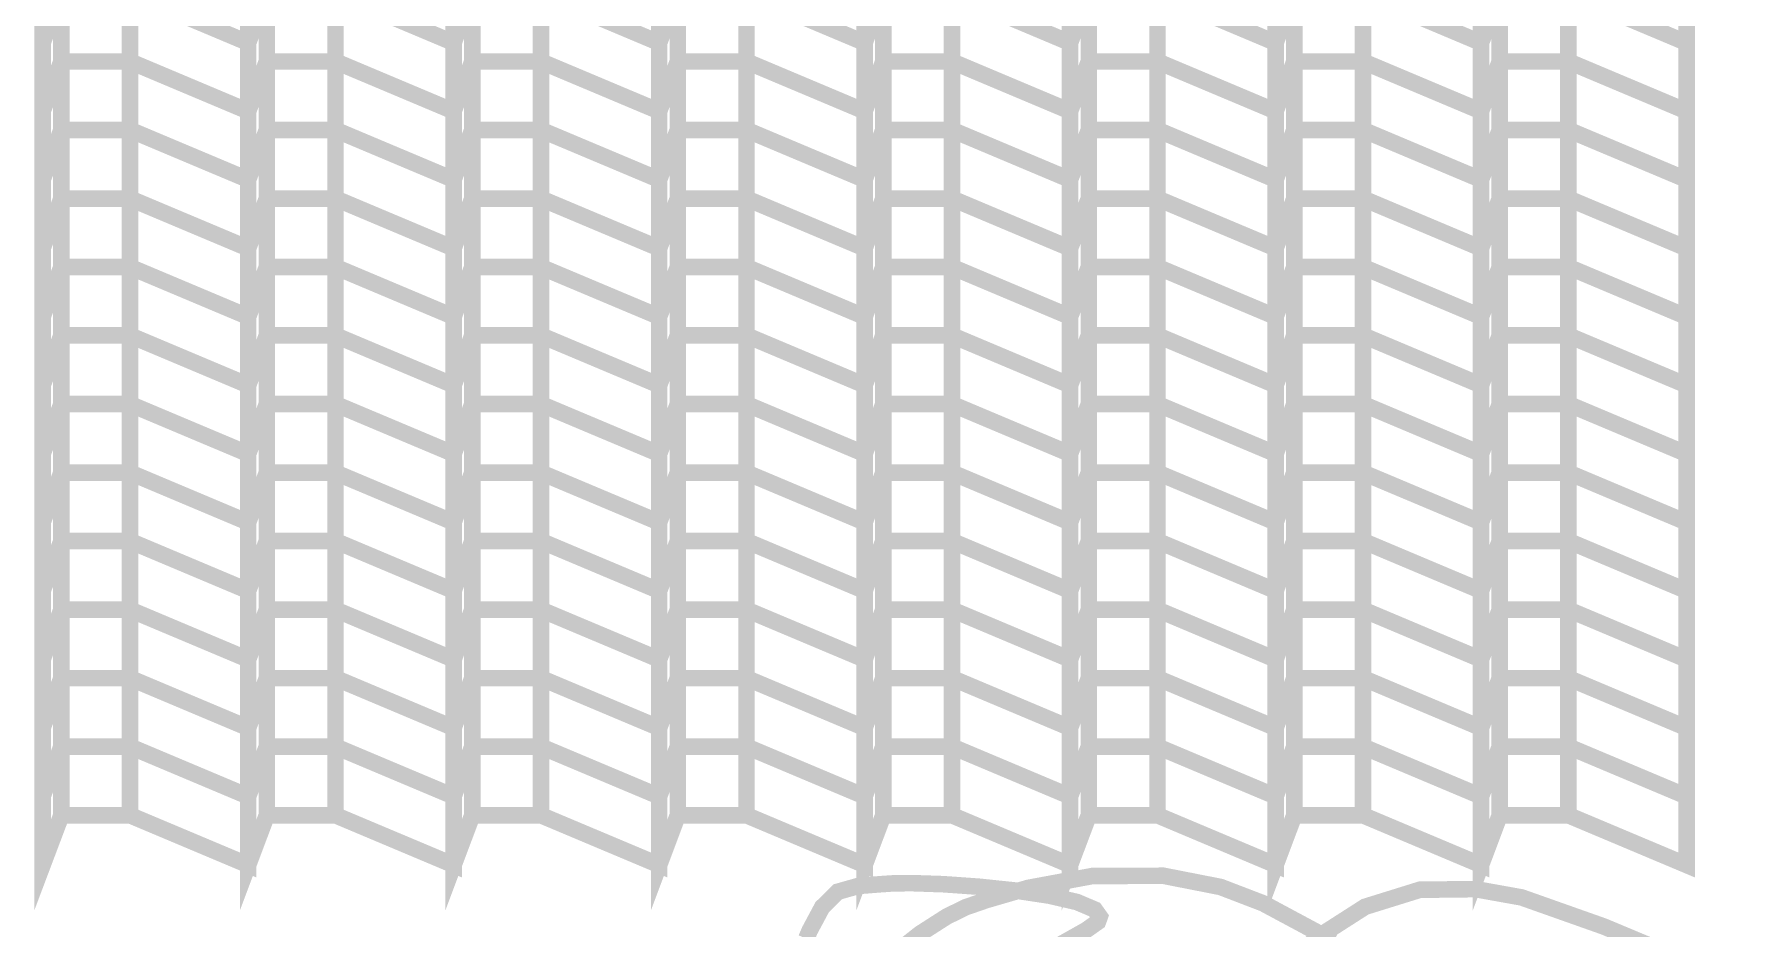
# Model space of a CAD drawing. Extents: x 0.5 to 10.7, y 0.3 to 10.6.
# Drawn here: x 7.471 to 8.909, y 9.054 to 9.803 of the extents above; entities that cross this region are included whole.
import ezdxf

# ---------------------------------------------------------------- set-up
doc = ezdxf.new("R2010")
doc.units = 0
doc.layers.get('0').update_dxf_attribs({"linetype": 'CONTINUOUS'})

msp = doc.modelspace()

# ---------------------------------------------------------------- linework, layer by layer
at = {"color": 0, "const_width": 0.013889}
for points in [[(7.47775, 9.85374), (7.49349, 9.8954), (7.49349, 9.83789), (7.47775, 9.79622), (7.47775, 9.85374)], [(7.65001, 9.85374), (7.66569, 9.8954), (7.66569, 9.83789), (7.65001, 9.79622), (7.65001, 9.85374)], [(7.82221, 9.85374), (7.83789, 9.8954), (7.83789, 9.83789), (7.82221, 9.79622), (7.82221, 9.85374)], [(7.99447, 9.85374), (8.01014, 9.8954), (8.01014, 9.83789), (7.99447, 9.79622), (7.99447, 9.85374)], [(8.16667, 9.85374), (8.18235, 9.8954), (8.18235, 9.83789), (8.16667, 9.79622), (8.16667, 9.85374)], [(8.33886, 9.85374), (8.3546, 9.8954), (8.3546, 9.83789), (8.33886, 9.79622), (8.33886, 9.85374)], [(8.51113, 9.85374), (8.52681, 9.8954), (8.52681, 9.83789), (8.51113, 9.79622), (8.51113, 9.85374)], [(8.68332, 9.85374), (8.699, 9.8954), (8.699, 9.83789), (8.68332, 9.79622), (8.68332, 9.85374)], [(7.551, 9.8954), (7.65001, 9.85374), (7.65001, 9.79622), (7.551, 9.83789), (7.551, 9.8954)], [(7.72319, 9.8954), (7.82221, 9.85374), (7.82221, 9.79622), (7.72319, 9.83789), (7.72319, 9.8954)], [(7.8954, 9.8954), (7.99447, 9.85374), (7.99447, 9.79622), (7.8954, 9.83789), (7.8954, 9.8954)], [(8.06765, 9.8954), (8.16667, 9.85374), (8.16667, 9.79622), (8.06765, 9.83789), (8.06765, 9.8954)], [(8.23986, 9.8954), (8.33886, 9.85374), (8.33886, 9.79622), (8.23986, 9.83789), (8.23986, 9.8954)], [(8.41211, 9.8954), (8.51113, 9.85374), (8.51113, 9.79622), (8.41211, 9.83789), (8.41211, 9.8954)], [(8.58431, 9.8954), (8.68332, 9.85374), (8.68332, 9.79622), (8.58431, 9.83789), (8.58431, 9.8954)], [(8.75651, 9.8954), (8.85558, 9.85374), (8.85558, 9.79622), (8.75651, 9.83789), (8.75651, 9.8954)], [(7.47775, 9.79622), (7.49349, 9.83789), (7.49349, 9.78054), (7.47775, 9.73887), (7.47775, 9.79622)], [(7.65001, 9.79622), (7.66569, 9.83789), (7.66569, 9.78054), (7.65001, 9.73887), (7.65001, 9.79622)], [(7.82221, 9.79622), (7.83789, 9.83789), (7.83789, 9.78054), (7.82221, 9.73887), (7.82221, 9.79622)], [(7.99447, 9.79622), (8.01014, 9.83789), (8.01014, 9.78054), (7.99447, 9.73887), (7.99447, 9.79622)], [(8.16667, 9.79622), (8.18235, 9.83789), (8.18235, 9.78054), (8.16667, 9.73887), (8.16667, 9.79622)], [(8.33886, 9.79622), (8.3546, 9.83789), (8.3546, 9.78054), (8.33886, 9.73887), (8.33886, 9.79622)], [(8.51113, 9.79622), (8.52681, 9.83789), (8.52681, 9.78054), (8.51113, 9.73887), (8.51113, 9.79622)], [(8.68332, 9.79622), (8.699, 9.83789), (8.699, 9.78054), (8.68332, 9.73887), (8.68332, 9.79622)], [(7.49349, 9.83789), (7.551, 9.83789), (7.551, 9.78054), (7.49349, 9.78054), (7.49349, 9.83789)], [(7.551, 9.83789), (7.65001, 9.79622), (7.65001, 9.73887), (7.551, 9.78054), (7.551, 9.83789)], [(7.66569, 9.83789), (7.72319, 9.83789), (7.72319, 9.78054), (7.66569, 9.78054), (7.66569, 9.83789)], [(7.72319, 9.83789), (7.82221, 9.79622), (7.82221, 9.73887), (7.72319, 9.78054), (7.72319, 9.83789)], [(7.83789, 9.83789), (7.8954, 9.83789), (7.8954, 9.78054), (7.83789, 9.78054), (7.83789, 9.83789)], [(7.8954, 9.83789), (7.99447, 9.79622), (7.99447, 9.73887), (7.8954, 9.78054), (7.8954, 9.83789)], [(8.01014, 9.83789), (8.06765, 9.83789), (8.06765, 9.78054), (8.01014, 9.78054), (8.01014, 9.83789)], [(8.06765, 9.83789), (8.16667, 9.79622), (8.16667, 9.73887), (8.06765, 9.78054), (8.06765, 9.83789)], [(8.18235, 9.83789), (8.23986, 9.83789), (8.23986, 9.78054), (8.18235, 9.78054), (8.18235, 9.83789)], [(8.23986, 9.83789), (8.33886, 9.79622), (8.33886, 9.73887), (8.23986, 9.78054), (8.23986, 9.83789)], [(8.3546, 9.83789), (8.41211, 9.83789), (8.41211, 9.78054), (8.3546, 9.78054), (8.3546, 9.83789)], [(8.41211, 9.83789), (8.51113, 9.79622), (8.51113, 9.73887), (8.41211, 9.78054), (8.41211, 9.83789)], [(8.52681, 9.83789), (8.58431, 9.83789), (8.58431, 9.78054), (8.52681, 9.78054), (8.52681, 9.83789)], [(8.58431, 9.83789), (8.68332, 9.79622), (8.68332, 9.73887), (8.58431, 9.78054), (8.58431, 9.83789)], [(8.699, 9.83789), (8.75651, 9.83789), (8.75651, 9.78054), (8.699, 9.78054), (8.699, 9.83789)], [(8.75651, 9.83789), (8.85558, 9.79622), (8.85558, 9.73887), (8.75651, 9.78054), (8.75651, 9.83789)], [(7.47775, 9.73887), (7.49349, 9.78054), (7.49349, 9.72319), (7.47775, 9.68153), (7.47775, 9.73887)], [(7.65001, 9.73887), (7.66569, 9.78054), (7.66569, 9.72319), (7.65001, 9.68153), (7.65001, 9.73887)], [(7.82221, 9.73887), (7.83789, 9.78054), (7.83789, 9.72319), (7.82221, 9.68153), (7.82221, 9.73887)], [(7.99447, 9.73887), (8.01014, 9.78054), (8.01014, 9.72319), (7.99447, 9.68153), (7.99447, 9.73887)], [(8.16667, 9.73887), (8.18235, 9.78054), (8.18235, 9.72319), (8.16667, 9.68153), (8.16667, 9.73887)], [(8.33886, 9.73887), (8.3546, 9.78054), (8.3546, 9.72319), (8.33886, 9.68153), (8.33886, 9.73887)], [(8.51113, 9.73887), (8.52681, 9.78054), (8.52681, 9.72319), (8.51113, 9.68153), (8.51113, 9.73887)], [(8.68332, 9.73887), (8.699, 9.78054), (8.699, 9.72319), (8.68332, 9.68153), (8.68332, 9.73887)], [(7.49349, 9.78054), (7.551, 9.78054), (7.551, 9.72319), (7.49349, 9.72319), (7.49349, 9.78054)], [(7.551, 9.78054), (7.65001, 9.73887), (7.65001, 9.68153), (7.551, 9.72319), (7.551, 9.78054)], [(7.66569, 9.78054), (7.72319, 9.78054), (7.72319, 9.72319), (7.66569, 9.72319), (7.66569, 9.78054)], [(7.72319, 9.78054), (7.82221, 9.73887), (7.82221, 9.68153), (7.72319, 9.72319), (7.72319, 9.78054)], [(7.83789, 9.78054), (7.8954, 9.78054), (7.8954, 9.72319), (7.83789, 9.72319), (7.83789, 9.78054)], [(7.8954, 9.78054), (7.99447, 9.73887), (7.99447, 9.68153), (7.8954, 9.72319), (7.8954, 9.78054)], [(8.01014, 9.78054), (8.06765, 9.78054), (8.06765, 9.72319), (8.01014, 9.72319), (8.01014, 9.78054)], [(8.06765, 9.78054), (8.16667, 9.73887), (8.16667, 9.68153), (8.06765, 9.72319), (8.06765, 9.78054)], [(8.18235, 9.78054), (8.23986, 9.78054), (8.23986, 9.72319), (8.18235, 9.72319), (8.18235, 9.78054)], [(8.23986, 9.78054), (8.33886, 9.73887), (8.33886, 9.68153), (8.23986, 9.72319), (8.23986, 9.78054)], [(8.3546, 9.78054), (8.41211, 9.78054), (8.41211, 9.72319), (8.3546, 9.72319), (8.3546, 9.78054)], [(8.41211, 9.78054), (8.51113, 9.73887), (8.51113, 9.68153), (8.41211, 9.72319), (8.41211, 9.78054)], [(8.52681, 9.78054), (8.58431, 9.78054), (8.58431, 9.72319), (8.52681, 9.72319), (8.52681, 9.78054)], [(8.58431, 9.78054), (8.68332, 9.73887), (8.68332, 9.68153), (8.58431, 9.72319), (8.58431, 9.78054)], [(8.699, 9.78054), (8.75651, 9.78054), (8.75651, 9.72319), (8.699, 9.72319), (8.699, 9.78054)], [(8.75651, 9.78054), (8.85558, 9.73887), (8.85558, 9.68153), (8.75651, 9.72319), (8.75651, 9.78054)], [(7.47775, 9.68153), (7.49349, 9.72319), (7.49349, 9.66569), (7.47775, 9.62403), (7.47775, 9.68153)], [(7.65001, 9.68153), (7.66569, 9.72319), (7.66569, 9.66569), (7.65001, 9.62403), (7.65001, 9.68153)], [(7.82221, 9.68153), (7.83789, 9.72319), (7.83789, 9.66569), (7.82221, 9.62403), (7.82221, 9.68153)], [(7.99447, 9.68153), (8.01014, 9.72319), (8.01014, 9.66569), (7.99447, 9.62403), (7.99447, 9.68153)], [(8.16667, 9.68153), (8.18235, 9.72319), (8.18235, 9.66569), (8.16667, 9.62403), (8.16667, 9.68153)], [(8.33886, 9.68153), (8.3546, 9.72319), (8.3546, 9.66569), (8.33886, 9.62403), (8.33886, 9.68153)], [(8.51113, 9.68153), (8.52681, 9.72319), (8.52681, 9.66569), (8.51113, 9.62403), (8.51113, 9.68153)], [(8.68332, 9.68153), (8.699, 9.72319), (8.699, 9.66569), (8.68332, 9.62403), (8.68332, 9.68153)], [(7.49349, 9.72319), (7.551, 9.72319), (7.551, 9.66569), (7.49349, 9.66569), (7.49349, 9.72319)], [(7.551, 9.72319), (7.65001, 9.68153), (7.65001, 9.62403), (7.551, 9.66569), (7.551, 9.72319)], [(7.66569, 9.72319), (7.72319, 9.72319), (7.72319, 9.66569), (7.66569, 9.66569), (7.66569, 9.72319)], [(7.72319, 9.72319), (7.82221, 9.68153), (7.82221, 9.62403), (7.72319, 9.66569), (7.72319, 9.72319)], [(7.83789, 9.72319), (7.8954, 9.72319), (7.8954, 9.66569), (7.83789, 9.66569), (7.83789, 9.72319)], [(7.8954, 9.72319), (7.99447, 9.68153), (7.99447, 9.62403), (7.8954, 9.66569), (7.8954, 9.72319)], [(8.01014, 9.72319), (8.06765, 9.72319), (8.06765, 9.66569), (8.01014, 9.66569), (8.01014, 9.72319)], [(8.06765, 9.72319), (8.16667, 9.68153), (8.16667, 9.62403), (8.06765, 9.66569), (8.06765, 9.72319)], [(8.18235, 9.72319), (8.23986, 9.72319), (8.23986, 9.66569), (8.18235, 9.66569), (8.18235, 9.72319)], [(8.23986, 9.72319), (8.33886, 9.68153), (8.33886, 9.62403), (8.23986, 9.66569), (8.23986, 9.72319)], [(8.3546, 9.72319), (8.41211, 9.72319), (8.41211, 9.66569), (8.3546, 9.66569), (8.3546, 9.72319)], [(8.41211, 9.72319), (8.51113, 9.68153), (8.51113, 9.62403), (8.41211, 9.66569), (8.41211, 9.72319)], [(8.52681, 9.72319), (8.58431, 9.72319), (8.58431, 9.66569), (8.52681, 9.66569), (8.52681, 9.72319)], [(8.58431, 9.72319), (8.68332, 9.68153), (8.68332, 9.62403), (8.58431, 9.66569), (8.58431, 9.72319)], [(8.699, 9.72319), (8.75651, 9.72319), (8.75651, 9.66569), (8.699, 9.66569), (8.699, 9.72319)], [(8.75651, 9.72319), (8.85558, 9.68153), (8.85558, 9.62403), (8.75651, 9.66569), (8.75651, 9.72319)], [(7.47775, 9.62403), (7.49349, 9.66569), (7.49349, 9.60835), (7.47775, 9.56668), (7.47775, 9.62403)], [(7.65001, 9.62403), (7.66569, 9.66569), (7.66569, 9.60835), (7.65001, 9.56668), (7.65001, 9.62403)], [(7.82221, 9.62403), (7.83789, 9.66569), (7.83789, 9.60835), (7.82221, 9.56668), (7.82221, 9.62403)], [(7.99447, 9.62403), (8.01014, 9.66569), (8.01014, 9.60835), (7.99447, 9.56668), (7.99447, 9.62403)], [(8.16667, 9.62403), (8.18235, 9.66569), (8.18235, 9.60835), (8.16667, 9.56668), (8.16667, 9.62403)], [(8.33886, 9.62403), (8.3546, 9.66569), (8.3546, 9.60835), (8.33886, 9.56668), (8.33886, 9.62403)], [(8.51113, 9.62403), (8.52681, 9.66569), (8.52681, 9.60835), (8.51113, 9.56668), (8.51113, 9.62403)], [(8.68332, 9.62403), (8.699, 9.66569), (8.699, 9.60835), (8.68332, 9.56668), (8.68332, 9.62403)], [(7.49349, 9.66569), (7.551, 9.66569), (7.551, 9.60835), (7.49349, 9.60835), (7.49349, 9.66569)], [(7.551, 9.66569), (7.65001, 9.62403), (7.65001, 9.56668), (7.551, 9.60835), (7.551, 9.66569)], [(7.66569, 9.66569), (7.72319, 9.66569), (7.72319, 9.60835), (7.66569, 9.60835), (7.66569, 9.66569)], [(7.72319, 9.66569), (7.82221, 9.62403), (7.82221, 9.56668), (7.72319, 9.60835), (7.72319, 9.66569)], [(7.83789, 9.66569), (7.8954, 9.66569), (7.8954, 9.60835), (7.83789, 9.60835), (7.83789, 9.66569)], [(7.8954, 9.66569), (7.99447, 9.62403), (7.99447, 9.56668), (7.8954, 9.60835), (7.8954, 9.66569)], [(8.01014, 9.66569), (8.06765, 9.66569), (8.06765, 9.60835), (8.01014, 9.60835), (8.01014, 9.66569)], [(8.06765, 9.66569), (8.16667, 9.62403), (8.16667, 9.56668), (8.06765, 9.60835), (8.06765, 9.66569)], [(8.18235, 9.66569), (8.23986, 9.66569), (8.23986, 9.60835), (8.18235, 9.60835), (8.18235, 9.66569)], [(8.23986, 9.66569), (8.33886, 9.62403), (8.33886, 9.56668), (8.23986, 9.60835), (8.23986, 9.66569)], [(8.3546, 9.66569), (8.41211, 9.66569), (8.41211, 9.60835), (8.3546, 9.60835), (8.3546, 9.66569)], [(8.41211, 9.66569), (8.51113, 9.62403), (8.51113, 9.56668), (8.41211, 9.60835), (8.41211, 9.66569)], [(8.52681, 9.66569), (8.58431, 9.66569), (8.58431, 9.60835), (8.52681, 9.60835), (8.52681, 9.66569)], [(8.58431, 9.66569), (8.68332, 9.62403), (8.68332, 9.56668), (8.58431, 9.60835), (8.58431, 9.66569)], [(8.699, 9.66569), (8.75651, 9.66569), (8.75651, 9.60835), (8.699, 9.60835), (8.699, 9.66569)], [(8.75651, 9.66569), (8.85558, 9.62403), (8.85558, 9.56668), (8.75651, 9.60835), (8.75651, 9.66569)], [(7.47775, 9.56668), (7.49349, 9.60835), (7.49349, 9.551), (7.47775, 9.50933), (7.47775, 9.56668)], [(7.65001, 9.56668), (7.66569, 9.60835), (7.66569, 9.551), (7.65001, 9.50933), (7.65001, 9.56668)], [(7.82221, 9.56668), (7.83789, 9.60835), (7.83789, 9.551), (7.82221, 9.50933), (7.82221, 9.56668)], [(7.99447, 9.56668), (8.01014, 9.60835), (8.01014, 9.551), (7.99447, 9.50933), (7.99447, 9.56668)], [(8.16667, 9.56668), (8.18235, 9.60835), (8.18235, 9.551), (8.16667, 9.50933), (8.16667, 9.56668)], [(8.33886, 9.56668), (8.3546, 9.60835), (8.3546, 9.551), (8.33886, 9.50933), (8.33886, 9.56668)], [(8.51113, 9.56668), (8.52681, 9.60835), (8.52681, 9.551), (8.51113, 9.50933), (8.51113, 9.56668)], [(8.68332, 9.56668), (8.699, 9.60835), (8.699, 9.551), (8.68332, 9.50933), (8.68332, 9.56668)], [(7.49349, 9.60835), (7.551, 9.60835), (7.551, 9.551), (7.49349, 9.551), (7.49349, 9.60835)], [(7.551, 9.60835), (7.65001, 9.56668), (7.65001, 9.50933), (7.551, 9.551), (7.551, 9.60835)], [(7.66569, 9.60835), (7.72319, 9.60835), (7.72319, 9.551), (7.66569, 9.551), (7.66569, 9.60835)], [(7.72319, 9.60835), (7.82221, 9.56668), (7.82221, 9.50933), (7.72319, 9.551), (7.72319, 9.60835)], [(7.83789, 9.60835), (7.8954, 9.60835), (7.8954, 9.551), (7.83789, 9.551), (7.83789, 9.60835)], [(7.8954, 9.60835), (7.99447, 9.56668), (7.99447, 9.50933), (7.8954, 9.551), (7.8954, 9.60835)], [(8.01014, 9.60835), (8.06765, 9.60835), (8.06765, 9.551), (8.01014, 9.551), (8.01014, 9.60835)], [(8.06765, 9.60835), (8.16667, 9.56668), (8.16667, 9.50933), (8.06765, 9.551), (8.06765, 9.60835)], [(8.18235, 9.60835), (8.23986, 9.60835), (8.23986, 9.551), (8.18235, 9.551), (8.18235, 9.60835)], [(8.23986, 9.60835), (8.33886, 9.56668), (8.33886, 9.50933), (8.23986, 9.551), (8.23986, 9.60835)], [(8.3546, 9.60835), (8.41211, 9.60835), (8.41211, 9.551), (8.3546, 9.551), (8.3546, 9.60835)], [(8.41211, 9.60835), (8.51113, 9.56668), (8.51113, 9.50933), (8.41211, 9.551), (8.41211, 9.60835)], [(8.52681, 9.60835), (8.58431, 9.60835), (8.58431, 9.551), (8.52681, 9.551), (8.52681, 9.60835)], [(8.58431, 9.60835), (8.68332, 9.56668), (8.68332, 9.50933), (8.58431, 9.551), (8.58431, 9.60835)], [(8.699, 9.60835), (8.75651, 9.60835), (8.75651, 9.551), (8.699, 9.551), (8.699, 9.60835)], [(8.75651, 9.60835), (8.85558, 9.56668), (8.85558, 9.50933), (8.75651, 9.551), (8.75651, 9.60835)], [(7.47775, 9.50933), (7.49349, 9.551), (7.49349, 9.49349), (7.47775, 9.45182), (7.47775, 9.50933)], [(7.65001, 9.50933), (7.66569, 9.551), (7.66569, 9.49349), (7.65001, 9.45182), (7.65001, 9.50933)], [(7.82221, 9.50933), (7.83789, 9.551), (7.83789, 9.49349), (7.82221, 9.45182), (7.82221, 9.50933)], [(7.99447, 9.50933), (8.01014, 9.551), (8.01014, 9.49349), (7.99447, 9.45182), (7.99447, 9.50933)], [(8.16667, 9.50933), (8.18235, 9.551), (8.18235, 9.49349), (8.16667, 9.45182), (8.16667, 9.50933)], [(8.33886, 9.50933), (8.3546, 9.551), (8.3546, 9.49349), (8.33886, 9.45182), (8.33886, 9.50933)], [(8.51113, 9.50933), (8.52681, 9.551), (8.52681, 9.49349), (8.51113, 9.45182), (8.51113, 9.50933)], [(8.68332, 9.50933), (8.699, 9.551), (8.699, 9.49349), (8.68332, 9.45182), (8.68332, 9.50933)], [(7.49349, 9.551), (7.551, 9.551), (7.551, 9.49349), (7.49349, 9.49349), (7.49349, 9.551)], [(7.551, 9.551), (7.65001, 9.50933), (7.65001, 9.45182), (7.551, 9.49349), (7.551, 9.551)], [(7.66569, 9.551), (7.72319, 9.551), (7.72319, 9.49349), (7.66569, 9.49349), (7.66569, 9.551)], [(7.72319, 9.551), (7.82221, 9.50933), (7.82221, 9.45182), (7.72319, 9.49349), (7.72319, 9.551)], [(7.83789, 9.551), (7.8954, 9.551), (7.8954, 9.49349), (7.83789, 9.49349), (7.83789, 9.551)], [(7.8954, 9.551), (7.99447, 9.50933), (7.99447, 9.45182), (7.8954, 9.49349), (7.8954, 9.551)], [(8.01014, 9.551), (8.06765, 9.551), (8.06765, 9.49349), (8.01014, 9.49349), (8.01014, 9.551)], [(8.06765, 9.551), (8.16667, 9.50933), (8.16667, 9.45182), (8.06765, 9.49349), (8.06765, 9.551)], [(8.18235, 9.551), (8.23986, 9.551), (8.23986, 9.49349), (8.18235, 9.49349), (8.18235, 9.551)], [(8.23986, 9.551), (8.33886, 9.50933), (8.33886, 9.45182), (8.23986, 9.49349), (8.23986, 9.551)], [(8.3546, 9.551), (8.41211, 9.551), (8.41211, 9.49349), (8.3546, 9.49349), (8.3546, 9.551)], [(8.41211, 9.551), (8.51113, 9.50933), (8.51113, 9.45182), (8.41211, 9.49349), (8.41211, 9.551)], [(8.52681, 9.551), (8.58431, 9.551), (8.58431, 9.49349), (8.52681, 9.49349), (8.52681, 9.551)], [(8.58431, 9.551), (8.68332, 9.50933), (8.68332, 9.45182), (8.58431, 9.49349), (8.58431, 9.551)], [(8.699, 9.551), (8.75651, 9.551), (8.75651, 9.49349), (8.699, 9.49349), (8.699, 9.551)], [(8.75651, 9.551), (8.85558, 9.50933), (8.85558, 9.45182), (8.75651, 9.49349), (8.75651, 9.551)], [(7.47775, 9.45182), (7.49349, 9.49349), (7.49349, 9.43608), (7.47775, 9.39442), (7.47775, 9.45182)], [(7.65001, 9.45182), (7.66569, 9.49349), (7.66569, 9.43608), (7.65001, 9.39442), (7.65001, 9.45182)], [(7.82221, 9.45182), (7.83789, 9.49349), (7.83789, 9.43608), (7.82221, 9.39442), (7.82221, 9.45182)], [(7.99447, 9.45182), (8.01014, 9.49349), (8.01014, 9.43608), (7.99447, 9.39442), (7.99447, 9.45182)], [(8.16667, 9.45182), (8.18235, 9.49349), (8.18235, 9.43608), (8.16667, 9.39442), (8.16667, 9.45182)], [(8.33886, 9.45182), (8.3546, 9.49349), (8.3546, 9.43608), (8.33886, 9.39442), (8.33886, 9.45182)], [(8.51113, 9.45182), (8.52681, 9.49349), (8.52681, 9.43608), (8.51113, 9.39442), (8.51113, 9.45182)], [(8.68332, 9.45182), (8.699, 9.49349), (8.699, 9.43608), (8.68332, 9.39442), (8.68332, 9.45182)], [(7.49349, 9.49349), (7.551, 9.49349), (7.551, 9.43608), (7.49349, 9.43608), (7.49349, 9.49349)], [(7.551, 9.49349), (7.65001, 9.45182), (7.65001, 9.39442), (7.551, 9.43608), (7.551, 9.49349)], [(7.66569, 9.49349), (7.72319, 9.49349), (7.72319, 9.43608), (7.66569, 9.43608), (7.66569, 9.49349)], [(7.72319, 9.49349), (7.82221, 9.45182), (7.82221, 9.39442), (7.72319, 9.43608), (7.72319, 9.49349)], [(7.83789, 9.49349), (7.8954, 9.49349), (7.8954, 9.43608), (7.83789, 9.43608), (7.83789, 9.49349)], [(7.8954, 9.49349), (7.99447, 9.45182), (7.99447, 9.39442), (7.8954, 9.43608), (7.8954, 9.49349)], [(8.01014, 9.49349), (8.06765, 9.49349), (8.06765, 9.43608), (8.01014, 9.43608), (8.01014, 9.49349)], [(8.06765, 9.49349), (8.16667, 9.45182), (8.16667, 9.39442), (8.06765, 9.43608), (8.06765, 9.49349)], [(8.18235, 9.49349), (8.23986, 9.49349), (8.23986, 9.43608), (8.18235, 9.43608), (8.18235, 9.49349)], [(8.23986, 9.49349), (8.33886, 9.45182), (8.33886, 9.39442), (8.23986, 9.43608), (8.23986, 9.49349)], [(8.3546, 9.49349), (8.41211, 9.49349), (8.41211, 9.43608), (8.3546, 9.43608), (8.3546, 9.49349)], [(8.41211, 9.49349), (8.51113, 9.45182), (8.51113, 9.39442), (8.41211, 9.43608), (8.41211, 9.49349)], [(8.52681, 9.49349), (8.58431, 9.49349), (8.58431, 9.43608), (8.52681, 9.43608), (8.52681, 9.49349)], [(8.58431, 9.49349), (8.68332, 9.45182), (8.68332, 9.39442), (8.58431, 9.43608), (8.58431, 9.49349)], [(8.699, 9.49349), (8.75651, 9.49349), (8.75651, 9.43608), (8.699, 9.43608), (8.699, 9.49349)], [(8.75651, 9.49349), (8.85558, 9.45182), (8.85558, 9.39442), (8.75651, 9.43608), (8.75651, 9.49349)], [(7.47775, 9.39442), (7.49349, 9.43608), (7.49349, 9.37875), (7.47775, 9.33708), (7.47775, 9.39442)], [(7.65001, 9.39442), (7.66569, 9.43608), (7.66569, 9.37875), (7.65001, 9.33708), (7.65001, 9.39442)], [(7.82221, 9.39442), (7.83789, 9.43608), (7.83789, 9.37875), (7.82221, 9.33708), (7.82221, 9.39442)], [(7.99447, 9.39442), (8.01014, 9.43608), (8.01014, 9.37875), (7.99447, 9.33708), (7.99447, 9.39442)], [(8.16667, 9.39442), (8.18235, 9.43608), (8.18235, 9.37875), (8.16667, 9.33708), (8.16667, 9.39442)], [(8.33886, 9.39442), (8.3546, 9.43608), (8.3546, 9.37875), (8.33886, 9.33708), (8.33886, 9.39442)], [(8.51113, 9.39442), (8.52681, 9.43608), (8.52681, 9.37875), (8.51113, 9.33708), (8.51113, 9.39442)], [(8.68332, 9.39442), (8.699, 9.43608), (8.699, 9.37875), (8.68332, 9.33708), (8.68332, 9.39442)], [(7.49349, 9.43608), (7.551, 9.43608), (7.551, 9.37875), (7.49349, 9.37875), (7.49349, 9.43608)], [(7.551, 9.43608), (7.65001, 9.39442), (7.65001, 9.33708), (7.551, 9.37875), (7.551, 9.43608)], [(7.66569, 9.43608), (7.72319, 9.43608), (7.72319, 9.37875), (7.66569, 9.37875), (7.66569, 9.43608)], [(7.72319, 9.43608), (7.82221, 9.39442), (7.82221, 9.33708), (7.72319, 9.37875), (7.72319, 9.43608)], [(7.83789, 9.43608), (7.8954, 9.43608), (7.8954, 9.37875), (7.83789, 9.37875), (7.83789, 9.43608)], [(7.8954, 9.43608), (7.99447, 9.39442), (7.99447, 9.33708), (7.8954, 9.37875), (7.8954, 9.43608)], [(8.01014, 9.43608), (8.06765, 9.43608), (8.06765, 9.37875), (8.01014, 9.37875), (8.01014, 9.43608)], [(8.06765, 9.43608), (8.16667, 9.39442), (8.16667, 9.33708), (8.06765, 9.37875), (8.06765, 9.43608)], [(8.18235, 9.43608), (8.23986, 9.43608), (8.23986, 9.37875), (8.18235, 9.37875), (8.18235, 9.43608)], [(8.23986, 9.43608), (8.33886, 9.39442), (8.33886, 9.33708), (8.23986, 9.37875), (8.23986, 9.43608)], [(8.3546, 9.43608), (8.41211, 9.43608), (8.41211, 9.37875), (8.3546, 9.37875), (8.3546, 9.43608)], [(8.41211, 9.43608), (8.51113, 9.39442), (8.51113, 9.33708), (8.41211, 9.37875), (8.41211, 9.43608)], [(8.52681, 9.43608), (8.58431, 9.43608), (8.58431, 9.37875), (8.52681, 9.37875), (8.52681, 9.43608)], [(8.58431, 9.43608), (8.68332, 9.39442), (8.68332, 9.33708), (8.58431, 9.37875), (8.58431, 9.43608)], [(8.699, 9.43608), (8.75651, 9.43608), (8.75651, 9.37875), (8.699, 9.37875), (8.699, 9.43608)], [(8.75651, 9.43608), (8.85558, 9.39442), (8.85558, 9.33708), (8.75651, 9.37875), (8.75651, 9.43608)], [(7.47775, 9.33708), (7.49349, 9.37875), (7.49349, 9.32124), (7.47775, 9.27957), (7.47775, 9.33708)], [(7.65001, 9.33708), (7.66569, 9.37875), (7.66569, 9.32124), (7.65001, 9.27957), (7.65001, 9.33708)], [(7.82221, 9.33708), (7.83789, 9.37875), (7.83789, 9.32124), (7.82221, 9.27957), (7.82221, 9.33708)], [(7.99447, 9.33708), (8.01014, 9.37875), (8.01014, 9.32124), (7.99447, 9.27957), (7.99447, 9.33708)], [(8.16667, 9.33708), (8.18235, 9.37875), (8.18235, 9.32124), (8.16667, 9.27957), (8.16667, 9.33708)], [(8.33886, 9.33708), (8.3546, 9.37875), (8.3546, 9.32124), (8.33886, 9.27957), (8.33886, 9.33708)], [(8.51113, 9.33708), (8.52681, 9.37875), (8.52681, 9.32124), (8.51113, 9.27957), (8.51113, 9.33708)], [(8.68332, 9.33708), (8.699, 9.37875), (8.699, 9.32124), (8.68332, 9.27957), (8.68332, 9.33708)], [(7.49349, 9.37875), (7.551, 9.37875), (7.551, 9.32124), (7.49349, 9.32124), (7.49349, 9.37875)], [(7.551, 9.37875), (7.65001, 9.33708), (7.65001, 9.27957), (7.551, 9.32124), (7.551, 9.37875)], [(7.66569, 9.37875), (7.72319, 9.37875), (7.72319, 9.32124), (7.66569, 9.32124), (7.66569, 9.37875)], [(7.72319, 9.37875), (7.82221, 9.33708), (7.82221, 9.27957), (7.72319, 9.32124), (7.72319, 9.37875)], [(7.83789, 9.37875), (7.8954, 9.37875), (7.8954, 9.32124), (7.83789, 9.32124), (7.83789, 9.37875)], [(7.8954, 9.37875), (7.99447, 9.33708), (7.99447, 9.27957), (7.8954, 9.32124), (7.8954, 9.37875)], [(8.01014, 9.37875), (8.06765, 9.37875), (8.06765, 9.32124), (8.01014, 9.32124), (8.01014, 9.37875)], [(8.06765, 9.37875), (8.16667, 9.33708), (8.16667, 9.27957), (8.06765, 9.32124), (8.06765, 9.37875)], [(8.18235, 9.37875), (8.23986, 9.37875), (8.23986, 9.32124), (8.18235, 9.32124), (8.18235, 9.37875)], [(8.23986, 9.37875), (8.33886, 9.33708), (8.33886, 9.27957), (8.23986, 9.32124), (8.23986, 9.37875)], [(8.3546, 9.37875), (8.41211, 9.37875), (8.41211, 9.32124), (8.3546, 9.32124), (8.3546, 9.37875)], [(8.41211, 9.37875), (8.51113, 9.33708), (8.51113, 9.27957), (8.41211, 9.32124), (8.41211, 9.37875)], [(8.52681, 9.37875), (8.58431, 9.37875), (8.58431, 9.32124), (8.52681, 9.32124), (8.52681, 9.37875)], [(8.58431, 9.37875), (8.68332, 9.33708), (8.68332, 9.27957), (8.58431, 9.32124), (8.58431, 9.37875)], [(8.699, 9.37875), (8.75651, 9.37875), (8.75651, 9.32124), (8.699, 9.32124), (8.699, 9.37875)], [(8.75651, 9.37875), (8.85558, 9.33708), (8.85558, 9.27957), (8.75651, 9.32124), (8.75651, 9.37875)], [(7.47775, 9.27957), (7.49349, 9.32124), (7.49349, 9.26389), (7.47775, 9.22222), (7.47775, 9.27957)], [(7.65001, 9.27957), (7.66569, 9.32124), (7.66569, 9.26389), (7.65001, 9.22222), (7.65001, 9.27957)], [(7.82221, 9.27957), (7.83789, 9.32124), (7.83789, 9.26389), (7.82221, 9.22222), (7.82221, 9.27957)], [(7.99447, 9.27957), (8.01014, 9.32124), (8.01014, 9.26389), (7.99447, 9.22222), (7.99447, 9.27957)], [(8.16667, 9.27957), (8.18235, 9.32124), (8.18235, 9.26389), (8.16667, 9.22222), (8.16667, 9.27957)], [(8.33886, 9.27957), (8.3546, 9.32124), (8.3546, 9.26389), (8.33886, 9.22222), (8.33886, 9.27957)], [(8.51113, 9.27957), (8.52681, 9.32124), (8.52681, 9.26389), (8.51113, 9.22222), (8.51113, 9.27957)], [(8.68332, 9.27957), (8.699, 9.32124), (8.699, 9.26389), (8.68332, 9.22222), (8.68332, 9.27957)], [(7.49349, 9.32124), (7.551, 9.32124), (7.551, 9.26389), (7.49349, 9.26389), (7.49349, 9.32124)], [(7.551, 9.32124), (7.65001, 9.27957), (7.65001, 9.22222), (7.551, 9.26389), (7.551, 9.32124)], [(7.66569, 9.32124), (7.72319, 9.32124), (7.72319, 9.26389), (7.66569, 9.26389), (7.66569, 9.32124)], [(7.72319, 9.32124), (7.82221, 9.27957), (7.82221, 9.22222), (7.72319, 9.26389), (7.72319, 9.32124)], [(7.83789, 9.32124), (7.8954, 9.32124), (7.8954, 9.26389), (7.83789, 9.26389), (7.83789, 9.32124)], [(7.8954, 9.32124), (7.99447, 9.27957), (7.99447, 9.22222), (7.8954, 9.26389), (7.8954, 9.32124)], [(8.01014, 9.32124), (8.06765, 9.32124), (8.06765, 9.26389), (8.01014, 9.26389), (8.01014, 9.32124)], [(8.06765, 9.32124), (8.16667, 9.27957), (8.16667, 9.22222), (8.06765, 9.26389), (8.06765, 9.32124)], [(8.18235, 9.32124), (8.23986, 9.32124), (8.23986, 9.26389), (8.18235, 9.26389), (8.18235, 9.32124)], [(8.23986, 9.32124), (8.33886, 9.27957), (8.33886, 9.22222), (8.23986, 9.26389), (8.23986, 9.32124)], [(8.3546, 9.32124), (8.41211, 9.32124), (8.41211, 9.26389), (8.3546, 9.26389), (8.3546, 9.32124)], [(8.41211, 9.32124), (8.51113, 9.27957), (8.51113, 9.22222), (8.41211, 9.26389), (8.41211, 9.32124)], [(8.52681, 9.32124), (8.58431, 9.32124), (8.58431, 9.26389), (8.52681, 9.26389), (8.52681, 9.32124)], [(8.58431, 9.32124), (8.68332, 9.27957), (8.68332, 9.22222), (8.58431, 9.26389), (8.58431, 9.32124)], [(8.699, 9.32124), (8.75651, 9.32124), (8.75651, 9.26389), (8.699, 9.26389), (8.699, 9.32124)], [(8.75651, 9.32124), (8.85558, 9.27957), (8.85558, 9.22222), (8.75651, 9.26389), (8.75651, 9.32124)], [(7.47775, 9.22222), (7.49349, 9.26389), (7.49349, 9.20654), (7.47775, 9.16487), (7.47775, 9.22222)], [(7.65001, 9.22222), (7.66569, 9.26389), (7.66569, 9.20654), (7.65001, 9.16487), (7.65001, 9.22222)], [(7.82221, 9.22222), (7.83789, 9.26389), (7.83789, 9.20654), (7.82221, 9.16487), (7.82221, 9.22222)], [(7.99447, 9.22222), (8.01014, 9.26389), (8.01014, 9.20654), (7.99447, 9.16487), (7.99447, 9.22222)], [(8.16667, 9.22222), (8.18235, 9.26389), (8.18235, 9.20654), (8.16667, 9.16487), (8.16667, 9.22222)], [(8.33886, 9.22222), (8.3546, 9.26389), (8.3546, 9.20654), (8.33886, 9.16487), (8.33886, 9.22222)], [(8.51113, 9.22222), (8.52681, 9.26389), (8.52681, 9.20654), (8.51113, 9.16487), (8.51113, 9.22222)], [(8.68332, 9.22222), (8.699, 9.26389), (8.699, 9.20654), (8.68332, 9.16487), (8.68332, 9.22222)], [(7.49349, 9.26389), (7.551, 9.26389), (7.551, 9.20654), (7.49349, 9.20654), (7.49349, 9.26389)], [(7.551, 9.26389), (7.65001, 9.22222), (7.65001, 9.16487), (7.551, 9.20654), (7.551, 9.26389)], [(7.66569, 9.26389), (7.72319, 9.26389), (7.72319, 9.20654), (7.66569, 9.20654), (7.66569, 9.26389)], [(7.72319, 9.26389), (7.82221, 9.22222), (7.82221, 9.16487), (7.72319, 9.20654), (7.72319, 9.26389)], [(7.83789, 9.26389), (7.8954, 9.26389), (7.8954, 9.20654), (7.83789, 9.20654), (7.83789, 9.26389)], [(7.8954, 9.26389), (7.99447, 9.22222), (7.99447, 9.16487), (7.8954, 9.20654), (7.8954, 9.26389)], [(8.01014, 9.26389), (8.06765, 9.26389), (8.06765, 9.20654), (8.01014, 9.20654), (8.01014, 9.26389)], [(8.06765, 9.26389), (8.16667, 9.22222), (8.16667, 9.16487), (8.06765, 9.20654), (8.06765, 9.26389)], [(8.18235, 9.26389), (8.23986, 9.26389), (8.23986, 9.20654), (8.18235, 9.20654), (8.18235, 9.26389)], [(8.23986, 9.26389), (8.33886, 9.22222), (8.33886, 9.16487), (8.23986, 9.20654), (8.23986, 9.26389)], [(8.3546, 9.26389), (8.41211, 9.26389), (8.41211, 9.20654), (8.3546, 9.20654), (8.3546, 9.26389)], [(8.41211, 9.26389), (8.51113, 9.22222), (8.51113, 9.16487), (8.41211, 9.20654), (8.41211, 9.26389)], [(8.52681, 9.26389), (8.58431, 9.26389), (8.58431, 9.20654), (8.52681, 9.20654), (8.52681, 9.26389)], [(8.58431, 9.26389), (8.68332, 9.22222), (8.68332, 9.16487), (8.58431, 9.20654), (8.58431, 9.26389)], [(8.699, 9.26389), (8.75651, 9.26389), (8.75651, 9.20654), (8.699, 9.20654), (8.699, 9.26389)], [(8.75651, 9.26389), (8.85558, 9.22222), (8.85558, 9.16487), (8.75651, 9.20654), (8.75651, 9.26389)], [(7.47775, 9.16487), (7.49349, 9.20654), (7.49349, 9.14903), (7.47775, 9.10736), (7.47775, 9.16487)], [(7.65001, 9.16487), (7.66569, 9.20654), (7.66569, 9.14903), (7.65001, 9.10736), (7.65001, 9.16487)], [(7.82221, 9.16487), (7.83789, 9.20654), (7.83789, 9.14903), (7.82221, 9.10736), (7.82221, 9.16487)], [(7.99447, 9.16487), (8.01014, 9.20654), (8.01014, 9.14903), (7.99447, 9.10736), (7.99447, 9.16487)], [(8.16667, 9.16487), (8.18235, 9.20654), (8.18235, 9.14903), (8.16667, 9.10736), (8.16667, 9.16487)], [(8.33886, 9.16487), (8.3546, 9.20654), (8.3546, 9.14903), (8.33886, 9.10736), (8.33886, 9.16487)], [(8.51113, 9.16487), (8.52681, 9.20654), (8.52681, 9.14903), (8.51113, 9.10736), (8.51113, 9.16487)], [(8.68332, 9.16487), (8.699, 9.20654), (8.699, 9.14903), (8.68332, 9.10736), (8.68332, 9.16487)], [(7.49349, 9.20654), (7.551, 9.20654), (7.551, 9.14903), (7.49349, 9.14903), (7.49349, 9.20654)], [(7.551, 9.20654), (7.65001, 9.16487), (7.65001, 9.10736), (7.551, 9.14903), (7.551, 9.20654)], [(7.66569, 9.20654), (7.72319, 9.20654), (7.72319, 9.14903), (7.66569, 9.14903), (7.66569, 9.20654)], [(7.72319, 9.20654), (7.82221, 9.16487), (7.82221, 9.10736), (7.72319, 9.14903), (7.72319, 9.20654)], [(7.83789, 9.20654), (7.8954, 9.20654), (7.8954, 9.14903), (7.83789, 9.14903), (7.83789, 9.20654)], [(7.8954, 9.20654), (7.99447, 9.16487), (7.99447, 9.10736), (7.8954, 9.14903), (7.8954, 9.20654)], [(8.01014, 9.20654), (8.06765, 9.20654), (8.06765, 9.14903), (8.01014, 9.14903), (8.01014, 9.20654)], [(8.06765, 9.20654), (8.16667, 9.16487), (8.16667, 9.10736), (8.06765, 9.14903), (8.06765, 9.20654)], [(8.18235, 9.20654), (8.23986, 9.20654), (8.23986, 9.14903), (8.18235, 9.14903), (8.18235, 9.20654)], [(8.23986, 9.20654), (8.33886, 9.16487), (8.33886, 9.10736), (8.23986, 9.14903), (8.23986, 9.20654)], [(8.3546, 9.20654), (8.41211, 9.20654), (8.41211, 9.14903), (8.3546, 9.14903), (8.3546, 9.20654)], [(8.41211, 9.20654), (8.51113, 9.16487), (8.51113, 9.10736), (8.41211, 9.14903), (8.41211, 9.20654)], [(8.52681, 9.20654), (8.58431, 9.20654), (8.58431, 9.14903), (8.52681, 9.14903), (8.52681, 9.20654)], [(8.58431, 9.20654), (8.68332, 9.16487), (8.68332, 9.10736), (8.58431, 9.14903), (8.58431, 9.20654)], [(8.699, 9.20654), (8.75651, 9.20654), (8.75651, 9.14903), (8.699, 9.14903), (8.699, 9.20654)], [(8.75651, 9.20654), (8.85558, 9.16487), (8.85558, 9.10736), (8.75651, 9.14903), (8.75651, 9.20654)]]:
    msp.add_lwpolyline(points, close=True, dxfattribs=at)
for points in [[(8.11778, 9.04568), (8.12067, 9.05246), (8.13112, 9.072), (8.14432, 9.08496), (8.16146, 9.08979), (8.18033, 9.09125), (8.18668, 9.09169), (8.19157, 9.09201), (8.20632, 9.09213), (8.23258, 9.09125), (8.26247, 9.08914), (8.29312, 9.08594), (8.32146, 9.08165), (8.34457, 9.07633), (8.35954, 9.06999), (8.36376, 9.06407), (8.36333, 9.06278), (8.36219, 9.05974), (8.35237, 9.05279), (8.32813, 9.03917)], [(8.19163, 9.03282), (8.21317, 9.04981), (8.23551, 9.06413), (8.25174, 9.0721), (8.25738, 9.074), (8.26882, 9.07796), (8.30388, 9.08817), (8.35781, 9.09814), (8.41715, 9.09831), (8.465, 9.08892), (8.47999, 9.08317), (8.50065, 9.07525), (8.55985, 9.04351)], [(8.52626, 9.03043), (8.55007, 9.04921), (8.58615, 9.07232), (8.632, 9.08658), (8.6786, 9.08713), (8.69362, 9.08442), (8.71729, 9.08018), (8.78629, 9.05578), (8.90235, 9.00722)]]:
    msp.add_lwpolyline(points, dxfattribs=at)

doc.saveas('drawing.dxf')
